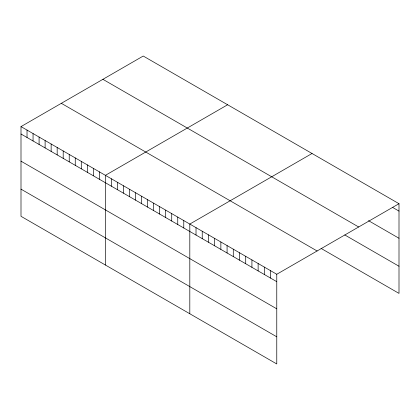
<?xml version="1.0" encoding="UTF-8"?>
<svg xmlns="http://www.w3.org/2000/svg" width="420" height="420" viewBox="0 0 420 420"><rect width="100%" height="100%" fill="white"/><g stroke="black" fill="none" stroke-linecap="round" stroke-linejoin="round"><path stroke-width="0.63" d="M21 126.604L276.769 274.265L276.769 363.967L21 216.3L21 126.604L143.231 56.033L399 203.7L399 293.396L321.074 248.409M227.635 104.758L105.404 175.329L105.404 265.031M312.039 153.489L189.809 224.059L189.809 313.761M276.769 274.265L399 203.7M392.789 207.522L399 211.108M368.508 220.658L399 238.266M102.895 79.317L358.664 226.984M344.788 234.948L399 266.243M61.336 103.315L317.105 250.982M21 134.012L276.769 281.678M21 161.17L276.769 308.837M21 189.147L276.769 336.814M270.559 270.68L270.559 278.093M264.343 267.094L264.343 274.507M258.132 263.508L258.132 270.921M251.921 259.922L251.921 267.335M245.71 256.337L245.71 263.75M239.5 252.751L239.5 260.164M233.289 249.165L233.289 256.578M227.078 245.579L227.078 252.987M220.862 241.994L220.862 249.401M214.652 238.408L214.652 245.816M208.441 234.822L208.441 242.23M202.23 231.231L202.23 238.644M196.019 227.645L196.019 235.058M183.776 220.579L183.776 227.992M177.749 217.098L177.749 224.511M171.722 213.617L171.722 221.03M165.69 210.137L165.69 217.549M159.663 206.656L159.663 214.069M153.636 203.175L153.636 210.588M147.604 199.694L147.604 207.107M141.577 196.214L141.577 203.627M135.55 192.733L135.55 200.146M129.518 189.252L129.518 196.665M123.491 185.771L123.491 193.184M117.464 182.291L117.464 189.703M111.431 178.81L111.431 186.223M99.372 171.848L99.372 179.261M93.345 168.368L93.345 175.781M87.318 164.887L87.318 172.3M81.286 161.406L81.286 168.819M75.259 157.925L75.259 165.338M69.232 154.445L69.232 161.858M63.2 150.964L63.2 158.377M57.173 147.488L57.173 154.896M51.146 144.008L51.146 151.415M45.113 140.527L45.113 147.934M39.086 137.046L39.086 144.454M33.059 133.565L33.059 140.973M27.027 130.085L27.027 137.492"/></g></svg>
